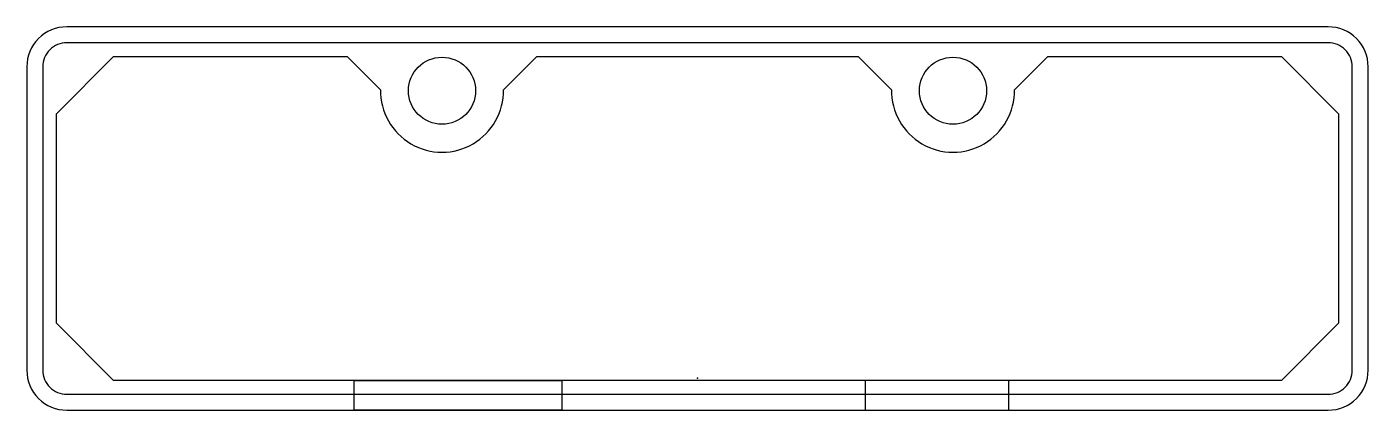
# Model space of a CAD drawing. Header units: millimetres. Extents: x -42 to 42, y -12 to 12.
import ezdxf

# ---------------------------------------------------------------- set-up
doc = ezdxf.new("R2010")
doc.units = ezdxf.units.MM
doc.layers.get('0').update_dxf_attribs({"linetype": 'CONTINUOUS'})

msp = doc.modelspace()

# ---------------------------------------------------------------- linework, layer by layer
for points in [[(39.5, -12, 0.414214), (42, -9.5), (42, 9.5, 0.414214), (39.5, 12), (-39.5, 12, 0.414214), (-42, 9.5), (-42, -9.5, 0.414214), (-39.5, -12)], [(41, -9.5), (41, 9.5, 0.414214), (39.5, 11), (-39.5, 11, 0.414214), (-41, 9.5), (-41, -9.5, 0.414214), (-39.5, -11), (39.5, -11, 0.414214)], [(40.15, -6.562), (36.562, -10.15), (-36.562, -10.15), (-40.15, -6.562), (-40.15, 6.562), (-36.562, 10.15), (-21.938, 10.15), (-19.85, 8.062, 1.01614), (-12.15, 8.062), (-10.062, 10.15), (10.062, 10.15), (12.15, 8.062, 1.01614), (19.85, 8.062), (21.938, 10.15), (36.562, 10.15), (40.15, 6.562)]]:
    msp.add_lwpolyline(points, format="xyb", close=True)
for points in [[(-8.5, -12), (-21.5, -12), (-21.5, -10.15), (-8.5, -10.15)], [(10.5, -12), (19.5, -12), (19.5, -10.15), (10.5, -10.15)]]:
    msp.add_lwpolyline(points, close=True)
for centre in [(-16, 8), (16, 8)]:
    msp.add_circle(centre, 2.1)
msp.add_point((0, -10))

doc.saveas('drawing.dxf')
